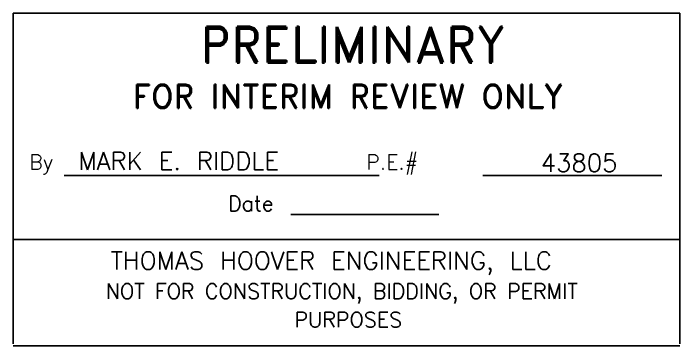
# Paper-space layout 'ECDetails' of a CAD drawing. Extents: x -17.7 to 50.7, y 16.3 to 38.3.
# Drawn here: x 46.3 to 50.707, y 20.022 to 22.223 of the extents above; entities that cross this region are included whole.
import ezdxf
from ezdxf.enums import TextEntityAlignment as Align

# ---------------------------------------------------------------- set-up
doc = ezdxf.new("R2010")
doc.units = 0
doc.header["$MEASUREMENT"] = 0
for name, color, linetype in [('BDR-46', 6, 'Continuous'), ('BDR-51', 6, 'Continuous'), ('NOTES', 1, 'Continuous')]:
    doc.layers.add(name, color=color, linetype=linetype)
doc.styles.add('ROMANC', font='txt.shx', dxfattribs={"width": 0.9, "bigfont": 'ROMANC'})
doc.styles.add('ROMAND', font='romand')
doc.styles.add('ROMANS', font='romans.shx', dxfattribs={"height": 3.5})

# ---------------------------------------------------------------- blocks, each defined once
blk = doc.blocks.new('PRELIM-MR')
at = {"layer": 'BDR-51', "linetype": 'Continuous'}
for p, q in [((4.4066, 2.1895), (0, 2.1895)), ((0, 2.1895), (0, 0)), ((4.4066, 2.1895), (4.4066, 0)), ((0.3353, 1.1164), (2.4183, 1.1164)), ((3.1047, 1.1164), (4.2882, 1.1164)), ((1.8344, 0.857), (2.8128, 0.857)), ((0, 0.6904), (4.4066, 0.6904)), ((0, -0.0118), (4.4066, -0.0118))]:
    blk.add_line(p, q, dxfattribs=at)
at = {"layer": 'BDR-46', "linetype": 'Continuous', "style": 'ROMANC'}
for s, p in [('MARK E. RIDDLE', (0.43, 1.2703)), ('43805', (3.4876, 1.2585))]:
    blk.add_text(s, height=0.11835, dxfattribs=at).set_placement(p, align=Align.TOP_LEFT)
blk.add_text('THOMAS HOOVER ENGINEERING, LLC', height=0.11835, dxfattribs=at).set_placement((2.1024, 0.4925), align=Align.CENTER)
at = {"layer": 'BDR-51', "linetype": 'Continuous'}
for s, height, style, p in [('PRELIMINARY', 0.2367, 'ROMAND', (2.246, 1.8632)), ('FOR INTERIM REVIEW ONLY', 0.1578, 'ROMAND', (2.2136, 1.5613)), ('NOT FOR CONSTRUCTION, BIDDING, OR PERMIT', 0.100053, 'ROMANS', (2.172, 0.2992)), ('PURPOSES', 0.10005, 'ROMANS', (2.215, 0.1107))]:
    blk.add_text(s, height=height, dxfattribs=dict(at, style=style)).set_placement(p, align=Align.CENTER)
at = {"layer": 'BDR-51', "linetype": 'Continuous', "style": 'ROMANS'}
for s, height, p in [('By                            P.E.#', 0.098633, (0.1065, 1.2535)), ('Date', 0.10005, (1.4202, 0.9798))]:
    blk.add_text(s, height=height, dxfattribs=at).set_placement(p, align=Align.TOP_LEFT)

psp = doc.layouts.new('ECDetails')

# ---------------------------------------------------------------- block references
at = {"layer": 'NOTES'}
psp.add_blockref('PRELIM-MR', (46.3, 20.034), dxfattribs=at)

doc.saveas('drawing.dxf')
